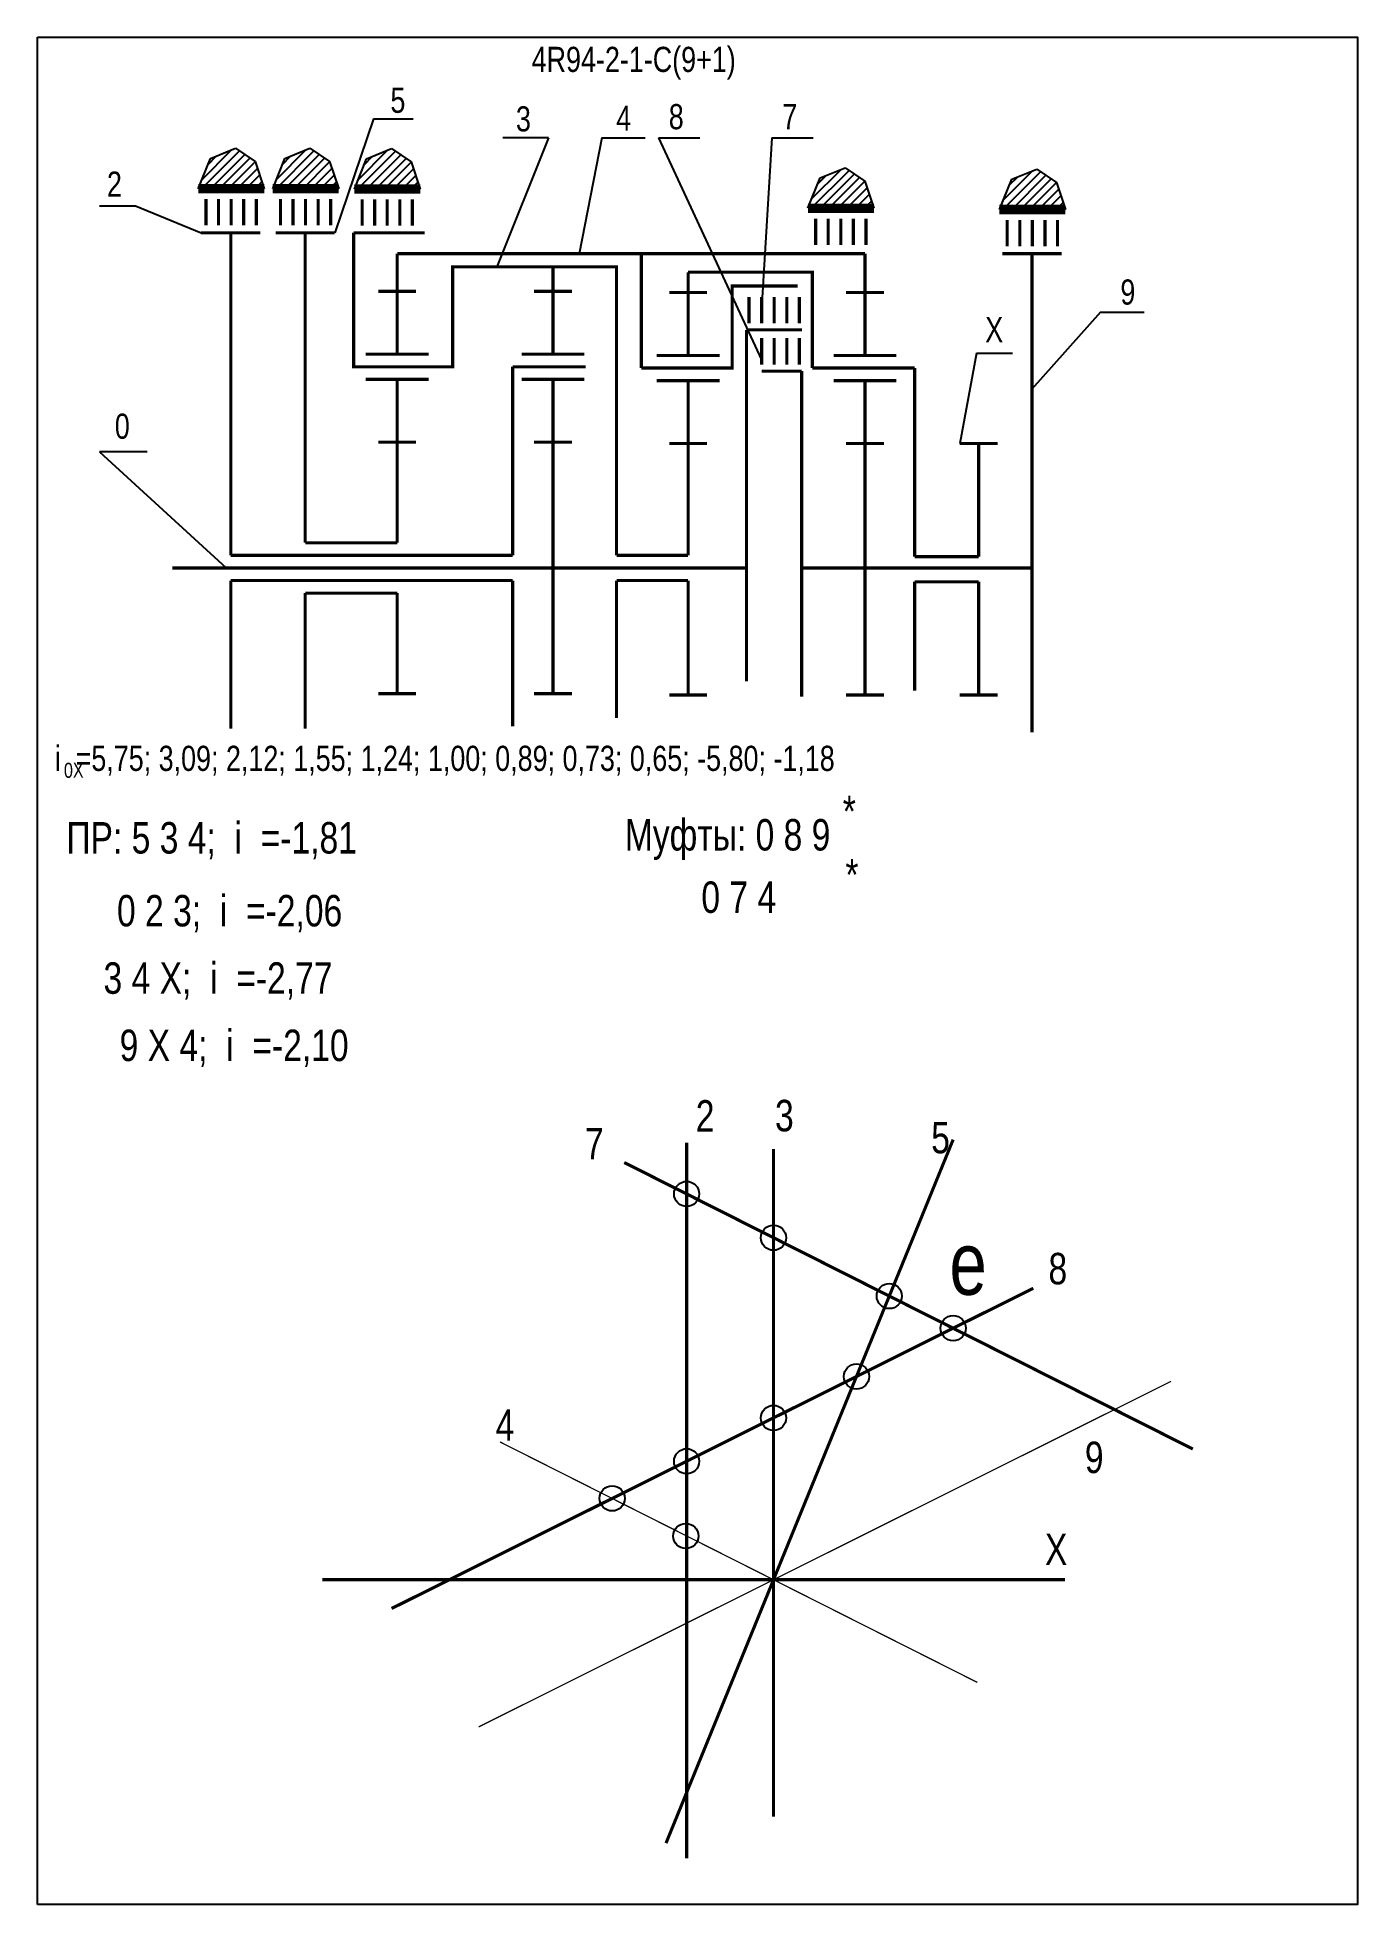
# Model space of a CAD drawing. Extents: x -352 to -142, y 153 to 450.
import ezdxf

# ---------------------------------------------------------------- set-up
doc = ezdxf.new("R2010")
doc.units = 0
doc.header["$LTSCALE"] = 15
doc.layers.get('DEFPOINTS').update_dxf_attribs({"linetype": 'CONTINUOUS'})
doc.layers.add('DIM', color=92, linetype='CONTINUOUS')
doc.layers.add('MAIN', color=5, linetype='CONTINUOUS')
doc.styles.add('AMK', font='amk.shx', dxfattribs={"width": 0.8})

msp = doc.modelspace()

# ---------------------------------------------------------------- hatches: boundary and pattern name
at = {"layer": 'DIM'}
h = msp.add_hatch(dxfattribs=at)
h.set_pattern_fill('_USER', color=0, angle=45, style=0, pattern_type=0)
h.set_pattern_definition([(45, (-74.6037, 0.0937), (-0.7071068, 0.7071068), [])])
h.paths.add_polyline_path([(-324.9, 430.61), (-326.84, 425.79), (-316.35, 425.79), (-317.8, 430.11), (-320.91, 432.23)])
h = msp.add_hatch(dxfattribs=at)
h.set_pattern_fill('_USER', color=0, angle=45, style=0, pattern_type=0)
h.set_pattern_definition([(45, (-62.7587, 0.0937), (-0.7071068, 0.7071068), [])])
h.paths.add_polyline_path([(-313.05, 430.61), (-315, 425.79), (-304.5, 425.79), (-305.95, 430.11), (-309.07, 432.23)])
h = msp.add_hatch(dxfattribs=at)
h.set_pattern_fill('_USER', color=0, angle=45, style=0, pattern_type=0)
h.set_pattern_definition([(45, (-49.7736, 0.0354), (-0.7071068, 0.7071068), [])])
h.paths.add_polyline_path([(-300.07, 430.55), (-302.01, 425.73), (-291.52, 425.73), (-292.97, 430.06), (-296.08, 432.17)])
h = msp.add_hatch(dxfattribs=at)
h.set_pattern_fill('_USER', color=0, angle=45, style=0, pattern_type=0)
h.set_pattern_definition([(45, (22.3624, -3.0158), (-0.7071068, 0.7071068), [])])
h.paths.add_polyline_path([(-227.93, 427.5), (-229.88, 422.68), (-219.38, 422.68), (-220.83, 427), (-223.95, 429.12)])
h = msp.add_hatch(dxfattribs=at)
h.set_pattern_fill('_USER', color=0, angle=45, style=0, pattern_type=0)
h.set_pattern_definition([(45, (52.8386, -3.2185), (-0.7071068, 0.7071068), [])])
h.paths.add_polyline_path([(-197.46, 427.3), (-199.4, 422.48), (-188.9, 422.48), (-190.35, 426.8), (-193.47, 428.92)])

# ---------------------------------------------------------------- linework, layer by layer
at = {"layer": 'DEFPOINTS', "const_width": 0.2}
for points in [[(-192.9, 237.55), (-259.09, 270.91)], [(-296.08, 199.97), (-194.02, 250.91)], [(-282.25, 181.13), (-172.12, 236.1)], [(-202.92, 188.21), (-278.84, 226.46)]]:
    msp.add_lwpolyline(points, dxfattribs=at)
at = {"layer": 'DEFPOINTS', "color": 0, "lineweight": 50, "const_width": 0.5}
msp.add_lwpolyline([(-307.11, 204.55), (-188.97, 204.55)], dxfattribs=at)
at = {"layer": 'DIM', "color": 0}
for p, q in [((-298.99, 436.91), (-305.12, 418.78)), ((-298.99, 436.91), (-292.64, 436.91)), ((-271.12, 433.86), (-279.33, 413.37)), ((-271.12, 433.86), (-278.38, 433.86)), ((-262.67, 433.89), (-266.25, 415.46)), ((-262.67, 433.89), (-255.73, 433.89)), ((-253.65, 433.87), (-247.08, 433.87)), ((-253.65, 433.87), (-237.23, 398.58)), ((-235.6, 433.87), (-237.23, 406.66)), ((-235.6, 433.87), (-229.03, 433.87)), ((-324.9, 430.61), (-320.91, 432.23)), ((-320.91, 432.23), (-317.8, 430.11)), ((-313.05, 430.61), (-309.07, 432.23)), ((-309.07, 432.23), (-305.95, 430.11)), ((-300.07, 430.55), (-296.08, 432.17)), ((-296.08, 432.17), (-292.97, 430.06)), ((-326.84, 425.79), (-324.9, 430.61)), ((-317.8, 430.11), (-316.35, 425.79)), ((-315, 425.79), (-313.05, 430.61)), ((-305.95, 430.11), (-304.5, 425.79)), ((-302.01, 425.73), (-300.07, 430.55)), ((-292.97, 430.06), (-291.52, 425.73)), ((-227.93, 427.5), (-223.95, 429.12)), ((-223.95, 429.12), (-220.83, 427)), ((-197.46, 427.3), (-193.47, 428.92)), ((-193.47, 428.92), (-190.35, 426.8)), ((-229.88, 422.68), (-227.93, 427.5)), ((-220.83, 427), (-219.38, 422.68)), ((-199.4, 422.48), (-197.46, 427.3)), ((-190.35, 426.8), (-188.9, 422.48)), ((-342.56, 423.05), (-336.82, 423.05)), ((-336.82, 423.05), (-326.38, 418.78)), ((-183.31, 406.17), (-194.23, 393.9)), ((-183.31, 406.17), (-176.39, 406.17)), ((-203.06, 399.65), (-205.71, 385.27)), ((-203.06, 399.65), (-197.33, 399.65)), ((-334.95, 383.95), (-342.56, 383.95)), ((-342.56, 383.95), (-322.41, 365.47))]:
    msp.add_line(p, q, dxfattribs=at)
at = {"layer": 'DIM', "color": 0, "const_width": 0.5}
for points in [[(-321.67, 367.47), (-321.67, 418.78)], [(-309.83, 369.47), (-309.83, 418.78)], [(-299.74, 397.47), (-302.12, 397.47), (-302.12, 418.78)], [(-293.5, 418.78), (-293.5, 418.78), (-290.83, 418.78)], [(-295.2, 415.46), (-220.79, 415.46)], [(-290.2, 397.47), (-286.37, 397.47), (-286.37, 413.37), (-270.41, 413.37)], [(-270.41, 413.37), (-260.31, 413.37), (-260.31, 367.47)], [(-256.37, 397.27), (-256.37, 415.46)], [(-194.23, 339.32), (-194.23, 415.46)], [(-248.92, 412.51), (-229.16, 412.51), (-229.16, 404.4), (-229.16, 397.27)], [(-245.39, 397.27), (-241.92, 397.27), (-241.92, 410.31), (-231.5, 410.31)], [(-239.65, 403.34), (-230.82, 403.34)], [(-239.65, 403.34), (-239.65, 347.46)], [(-276.82, 397.47), (-276.82, 367.47)], [(-237.23, 396.78), (-230.87, 396.78)], [(-230.87, 396.78), (-230.87, 345)], [(-212.89, 397.27), (-212.89, 367.27)], [(-309.83, 369.47), (-295.2, 369.47)], [(-330.94, 365.47), (-303.6, 365.47)], [(-321.67, 367.47), (-276.82, 367.47)], [(-303.6, 365.47), (-240.2, 365.47)], [(-260.31, 367.47), (-248.92, 367.47)], [(-240.2, 365.47), (-239.65, 365.47)], [(-230.87, 365.47), (-194.23, 365.47)], [(-202.71, 367.27), (-212.89, 367.27)], [(-321.67, 363.47), (-276.82, 363.47)], [(-321.67, 339.89), (-321.67, 363.47)], [(-276.82, 363.47), (-276.82, 340.26)], [(-260.31, 363.47), (-248.92, 363.47)], [(-260.31, 363.47), (-260.31, 341.63)], [(-202.71, 363.27), (-212.89, 363.27)], [(-212.89, 363.27), (-212.89, 345.94)], [(-309.83, 361.47), (-295.2, 361.47)], [(-309.83, 339.89), (-309.83, 361.47)], [(-206.77, 274.55), (-252.44, 162.65)], [(-249.16, 274.08), (-249.16, 160.24)], [(-235.34, 273.08), (-235.34, 166.87)], [(-259.09, 270.91), (-168.64, 225.33)], [(-194.02, 250.91), (-296.08, 199.97)]]:
    msp.add_lwpolyline(points, dxfattribs=at)
at = {"layer": 'DIM', "color": 0}
for centre in [(-249.16, 265.91), (-235.34, 258.94), (-216.93, 249.66), (-206.77, 244.55), (-222.15, 236.87), (-235.34, 230.28), (-249.16, 223.38), (-261, 217.48), (-249.29, 211.5)]:
    msp.add_circle(centre, 2, dxfattribs=at)
at = {"layer": 'MAIN'}
for points in [[(-352.43, 152.87), (-352.43, 449.87)], [(-352.43, 449.87), (-142.43, 449.87), (-142.43, 152.87), (-352.43, 152.87)]]:
    msp.add_lwpolyline(points, dxfattribs=at)
at = {"layer": 'MAIN', "color": 0}
for points, const_width in [([(-326.84, 425.79), (-316.35, 425.79)], 1.5), ([(-315, 425.79), (-304.5, 425.79)], 1.5), ([(-302.01, 425.73), (-291.52, 425.73)], 1.5), ([(-317.61, 424.14), (-317.61, 419.94)], 0.5), ([(-305.77, 424.14), (-305.77, 419.94)], 0.5), ([(-292.78, 424.08), (-292.78, 419.89)], 0.5), ([(-229.88, 422.68), (-219.38, 422.68)], 1.5), ([(-199.4, 422.48), (-188.9, 422.48)], 1.5), ([(-326.38, 418.78), (-316.97, 418.78)], 0.5), ([(-314.53, 418.78), (-305.12, 418.78)], 0.5), ([(-302.12, 418.78), (-293.5, 418.78)], 0.5), ([(-220.64, 421.03), (-220.64, 416.83)], 0.5), ([(-190.17, 420.83), (-190.17, 416.63)], 0.5), ([(-295.2, 409.47), (-295.2, 415.46)], 0.5), ([(-270.41, 409.47), (-270.41, 413.37)], 0.5), ([(-220.79, 399.27), (-220.79, 415.46)], 0.5), ([(-198.94, 415.46), (-189.52, 415.46)], 0.5), ([(-248.92, 409.27), (-248.92, 412.51)], 0.5), ([(-295.2, 409.47), (-298.2, 409.47)], 0.5), ([(-295.2, 399.47), (-295.2, 409.47)], 0.5), ([(-295.2, 409.47), (-292.2, 409.47)], 0.5), ([(-270.41, 409.47), (-273.41, 409.47)], 0.5), ([(-270.41, 399.47), (-270.41, 409.47)], 0.5), ([(-270.41, 409.47), (-267.41, 409.47)], 0.5), ([(-248.92, 409.27), (-251.92, 409.27)], 0.5), ([(-248.92, 399.27), (-248.92, 409.27)], 0.5), ([(-248.92, 409.27), (-245.92, 409.27)], 0.5), ([(-231.23, 408.58), (-231.23, 404.38)], 0.5), ([(-220.79, 409.27), (-223.79, 409.27)], 0.5), ([(-220.79, 409.27), (-217.79, 409.27)], 0.5), ([(-231.23, 402.03), (-231.23, 397.83)], 0.5), ([(-295.2, 395.47), (-300.2, 395.47)], 0.5), ([(-290.2, 397.47), (-299.74, 397.47)], 0.5), ([(-295.2, 385.47), (-295.2, 395.47), (-290.2, 395.47)], 0.5), ([(-265.22, 397.47), (-276.82, 397.47)], 0.5), ([(-270.41, 395.47), (-275.41, 395.47)], 0.5), ([(-270.41, 385.47), (-270.41, 395.47), (-265.41, 395.47)], 0.5), ([(-244.44, 397.27), (-256.37, 397.27)], 0.5), ([(-248.92, 395.27), (-253.92, 395.27)], 0.5), ([(-248.92, 385.27), (-248.92, 395.27), (-243.92, 395.27)], 0.5), ([(-212.89, 397.27), (-229.16, 397.27)], 0.5), ([(-220.79, 395.27), (-225.79, 395.27)], 0.5), ([(-220.79, 385.27), (-220.79, 395.27), (-215.79, 395.27)], 0.5), ([(-295.2, 385.47), (-298.2, 385.47)], 0.5), ([(-295.2, 369.47), (-295.2, 385.47)], 0.5), ([(-295.2, 385.47), (-292.2, 385.47)], 0.5), ([(-270.41, 385.47), (-273.41, 385.47)], 0.5), ([(-270.41, 365.47), (-270.41, 385.47)], 0.5), ([(-270.41, 385.47), (-267.41, 385.47)], 0.5), ([(-248.92, 385.27), (-251.92, 385.27)], 0.5), ([(-248.92, 367.47), (-248.92, 385.27)], 0.5), ([(-248.92, 385.27), (-245.92, 385.27)], 0.5), ([(-220.79, 385.27), (-223.79, 385.27)], 0.5), ([(-220.79, 365.47), (-220.79, 385.27)], 0.5), ([(-220.79, 385.27), (-217.79, 385.27)], 0.5), ([(-202.71, 385.27), (-205.71, 385.27)], 0.5), ([(-202.71, 367.27), (-202.71, 385.27)], 0.5), ([(-202.71, 385.27), (-199.71, 385.27)], 0.5), ([(-270.41, 365.47), (-270.41, 345.47)], 0.5), ([(-220.79, 365.47), (-220.79, 345.27)], 0.5), ([(-248.92, 363.47), (-248.92, 345.27)], 0.5), ([(-202.71, 363.27), (-202.71, 345.27)], 0.5), ([(-295.2, 361.47), (-295.2, 345.47)], 0.5), ([(-295.2, 345.47), (-298.2, 345.47)], 0.5), ([(-295.2, 345.47), (-292.2, 345.47)], 0.5), ([(-270.41, 345.47), (-273.41, 345.47)], 0.5), ([(-270.41, 345.47), (-267.41, 345.47)], 0.5), ([(-248.92, 345.27), (-251.92, 345.27)], 0.5), ([(-248.92, 345.27), (-245.92, 345.27)], 0.5), ([(-220.79, 345.27), (-223.79, 345.27)], 0.5), ([(-220.79, 345.27), (-217.79, 345.27)], 0.5), ([(-202.71, 345.27), (-205.71, 345.27)], 0.5), ([(-202.71, 345.27), (-199.71, 345.27)], 0.5)]:
    msp.add_lwpolyline(points, dxfattribs=dict(at, const_width=const_width))
for points in [[(-325.61, 424.14, 0.5, 0.5, 0), (-325.61, 419.94, 0.5, 0.5, 0)], [(-323.61, 424.14, 0.5, 0.5, 0), (-323.61, 419.94, 0.5, 0.5, 0)], [(-321.61, 424.14, 0.5, 0.5, 0), (-321.61, 419.94, 0.5, 0.5, 0)], [(-319.61, 424.14, 0.5, 0.5, 0), (-319.61, 419.94, 0.5, 0.5, 0)], [(-313.77, 424.14, 0.5, 0.5, 0), (-313.77, 419.94, 0.5, 0.5, 0)], [(-311.77, 424.14, 0.5, 0.5, 0), (-311.77, 419.94, 0.5, 0.5, 0)], [(-309.77, 424.14, 0.5, 0.5, 0), (-309.77, 419.94, 0.5, 0.5, 0)], [(-307.77, 424.14, 0.5, 0.5, 0), (-307.77, 419.94, 0.5, 0.5, 0)], [(-300.78, 424.08, 0.5, 0.5, 0), (-300.78, 419.89, 0.5, 0.5, 0)], [(-298.78, 424.08, 0.5, 0.5, 0), (-298.78, 419.89, 0.5, 0.5, 0)], [(-296.78, 424.08, 0.5, 0.5, 0), (-296.78, 419.89, 0.5, 0.5, 0)], [(-294.78, 424.08, 0.5, 0.5, 0), (-294.78, 419.89, 0.5, 0.5, 0)], [(-228.64, 421.03, 0.5, 0.5, 0), (-228.64, 416.83, 0.5, 0.5, 0)], [(-226.64, 421.03, 0.5, 0.5, 0), (-226.64, 416.83, 0.5, 0.5, 0)], [(-224.64, 421.03, 0.5, 0.5, 0), (-224.64, 416.83, 0.5, 0.5, 0)], [(-222.64, 421.03, 0.5, 0.5, 0), (-222.64, 416.83, 0.5, 0.5, 0)], [(-198.17, 420.83, 0.5, 0.5, 0), (-198.17, 416.63, 0.5, 0.5, 0)], [(-196.17, 420.83, 0.5, 0.5, 0), (-196.17, 416.63, 0.5, 0.5, 0)], [(-194.17, 420.83, 0.5, 0.5, 0), (-194.17, 416.63, 0.5, 0.5, 0)], [(-192.17, 420.83, 0.5, 0.5, 0), (-192.17, 416.63, 0.5, 0.5, 0)], [(-239.23, 408.58, 0.5, 0.5, 0), (-239.23, 404.38, 0.5, 0.5, 0)], [(-237.23, 408.58, 0.5, 0.5, 0), (-237.23, 404.38, 0.5, 0.5, 0)], [(-235.23, 408.58, 0.5, 0.5, 0), (-235.23, 404.38, 0.5, 0.5, 0)], [(-233.23, 408.58, 0.5, 0.5, 0), (-233.23, 404.38, 0.5, 0.5, 0)], [(-237.23, 402.03, 0.5, 0.5, 0), (-237.23, 397.83, 0.5, 0.5, 0)], [(-235.23, 402.03, 0.5, 0.5, 0), (-235.23, 397.83, 0.5, 0.5, 0)], [(-233.23, 402.03, 0.5, 0.5, 0), (-233.23, 397.83, 0.5, 0.5, 0)], [(-290.2, 399.47, 0.5, 0.5, 0), (-300.2, 399.47, 0.5, 0.5, 0)], [(-265.41, 399.47, 0.5, 0.5, 0), (-275.41, 399.47, 0.5, 0.5, 0)], [(-243.92, 399.27, 0.5, 0.5, 0), (-253.92, 399.27, 0.5, 0.5, 0)], [(-215.79, 399.27, 0.5, 0.5, 0), (-225.79, 399.27, 0.5, 0.5, 0)]]:
    msp.add_lwpolyline(points, format="xyseb", dxfattribs=at)

# ---------------------------------------------------------------- texts
at = {"layer": 'DIM', "color": 0, "style": 'AMK', "width": 0.8}
for s, height, p in [('4R94-2-1-C(9+1)', 4, (-273.81, 444.36)), ('5', 4, (-296.27, 437.86)), ('3', 4, (-276.31, 434.9)), ('4', 4, (-260.36, 435)), ('8', 4, (-252, 435.25)), ('7', 4, (-233.95, 435.25)), ('2', 4, (-341.36, 424.52)), ('9', 4, (-180.17, 407.36)), ('X', 4, (-201.67, 401.37)), ('0', 4, (-340.11, 386.02)), ('i  =5,75; 3,09; 2,12; 1,55; 1,24; 1,00; 0,89; 0,73; 0,65; -5,80; -1,18 ', 4, (-349.67, 333.19)), ('0X', 2.4, (-348.2, 332.09)), ('*', 5, (-224.33, 324.26)), (' ПР: 5 3 4;  i  =-1,81', 5, (-349.3, 320.05)), ('Муфты: 0 8 9', 5, (-258.99, 320.53)), ('*', 5, (-223.9, 314.18)), ('       0 7 4', 5, (-257.22, 310.61)), ('    0 2 3;  i  =-2,06', 5, (-345.71, 308.46)), ('     3 4 X;  i  =-2,77', 5, (-349.34, 297.74)), ('    9 X 4;  i  =-2,10', 5, (-345.29, 287.04)), ('2', 5, (-247.71, 275.82)), ('3', 5, (-235.1, 275.87)), ('7', 5, (-265.34, 271.39)), ('5', 5, (-210.26, 272.37)), ('e', 10, (-207.36, 249.87)), ('8', 5, (-191.61, 251.53)), ('4', 5, (-279.53, 226.64)), ('9', 5, (-185.82, 221.51)), ('X', 5, (-192.17, 206.87))]:
    msp.add_text(s, height=height, dxfattribs=at).set_placement(p)

doc.saveas('drawing.dxf')
